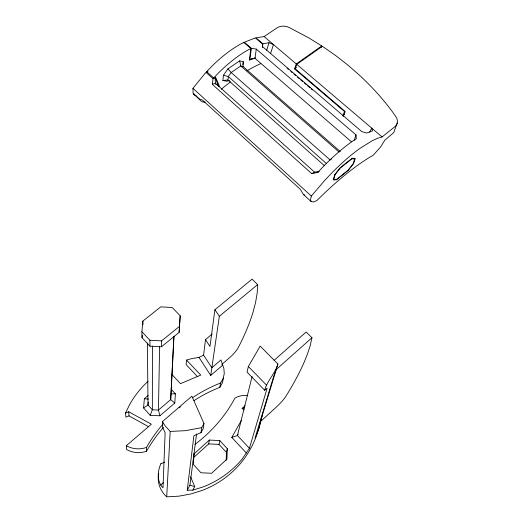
<?xml version="1.0" encoding="UTF-8"?>
<svg xmlns="http://www.w3.org/2000/svg" width="523" height="523" viewBox="0 0 523 523"><rect width="100%" height="100%" fill="white"/><g stroke="black" fill="none" stroke-linecap="round" stroke-linejoin="round"><path stroke-width="0.78" d="M152.454 345.965L152.343 409.79L150.219 415.327L159.888 415.778L174.787 403.05L175.401 393.845L171.531 389.661M159.607 346.363L158.443 410.078L159.888 415.778M161.444 346.788L161.574 340.878L179.481 326.359L180.193 315.787L172.204 307.504L160.777 306.857L142.877 321.057L141.903 331.719L142.034 337.734L149.944 346.193L161.444 346.788L179.114 332.399L180.193 315.787M260.657 420.832L277.896 363.995L260.179 346.108L248.36 366.499L247.052 372.101L264.684 390.263L267.161 388.066L249.425 448.309L242.11 459.109A93.558 89.786 -10 0 1 203.264 486.848L192.837 490.149L187.227 490.208L193.909 435.692L200.995 432.639L203.251 428.533L203.983 423.519L191.895 396.192L162.516 421.525L162.365 426.585L165.124 432.802L162.993 487.828C156.704 481.761 157.41 471.079 160.907 463.711M227.309 448.662L226.93 459.135L211.58 473.256L200.924 472.772L193.405 464.444L194.013 453.899L209.357 440.065L219.817 440.575L227.309 448.662L226.452 452.415L226.158 460.397M173.865 336.276L170.701 399.657L158.443 410.078L152.343 409.79L148.009 405.011L147.401 342.99M174.787 403.05L170.701 399.657L174.002 336.191M274.098 360.347L306.138 332.007L311.97 337.727L310.231 345.507L307.57 353.77L304.007 362.576A492.025 90.27 -41.4 0 1 288.585 391.936L286.068 396.003A12.814 2.105 -45.5 0 1 276.406 407.005L260.421 421.61C257.493 436.679 250.772 450.865 241.077 462.757A92.538 88.988 -11 0 1 202.663 490.247L191.052 493.934L179.003 496.15L166.719 496.85L170.184 431.423L164.915 425.598L162.516 421.525M340.29 151.592L243.032 66.473L243.28 61.707L239.697 60.851L227.923 68.853L223.439 75.234L222.903 80.516L226.603 81.209L229.538 80.562M193.255 462.437L193.536 457.618L208.703 443.903L209.357 440.065M207.435 71.834L205.245 73.161L192.941 88.341L193.098 93.166L200.008 99.468L202.087 99.782L300.215 189.215L303.51 194.589L311.205 201.61L313.382 201.983L316.768 200.669A112.34 27.856 -47.2 0 1 373.121 155.311L380.613 146.983L384.732 140.262L393.453 132.842A10.702 8.407 17.7 0 0 394.355 130.828L397.238 123.088M179.114 332.399L179.481 326.359M212.266 333.942L205.493 339.61L203.597 355.13L199.008 357.412L192.157 358.484L186.508 360.072L186.129 364.609L197.504 376.652M148.257 402.076L148.009 405.011L143.57 407.96L150.219 415.327M143.57 407.96L144.368 398.689L148.087 395.558M142.034 337.734L142.256 335.295M319.069 171.668L317.736 172.4L311.747 173.662L212.351 84.36L213.031 78.666L215.169 77.842L218.817 86.55M324.286 165.595L227.956 79.96L228.335 76.535L231.159 72.527L240.776 65.957L243.032 66.473M243.783 42.925L243.842 42.448L250.896 48.534L249.314 60.223L255.244 57.805M242.894 64.747L243.28 61.707M187.227 490.208L189.914 485.213L196.556 433.966M193.726 456.128L194.013 453.899M221.765 364.466L231.454 356.032A12.5 2.896 -45.1 0 0 238.396 347.279L240.587 343.036A472.923 121.918 -39.2 0 0 253.125 311.878L255.597 302.327L257.159 293.246L257.708 284.715L252.151 279.119L214.907 309.714L209.978 346.403L205.493 339.61M351.449 141.792L254.982 58.282L249.857 59.55L251.393 48.279L244.339 42.2L255.446 37.937L262.454 43.925L262.539 46.606L361.844 131.652L366.643 133.019L372.553 130.855L371.683 128.089L369.728 132.247M200.995 432.639L201.695 427.67L203.983 423.519M254.982 58.282L256.29 49.103L251.393 48.279M199.008 357.412L210.73 375.429L219.346 316.278L257.695 284.538M262.337 47.665L262.919 43.808L255.91 37.819L264.115 36.59L277.066 27.843A10.238 7.695 9.9 0 1 289.297 27.569L308.975 37.996L321.763 45.932L321.429 47.384M223.471 378.051L222.347 382.96L219.823 387.347A159.293 150.709 70.6 0 0 194.02 400.644M219.823 387.347L220.575 383.013L223.125 378.587L224.256 373.638L223.896 368.552L220.935 359.955L211.841 367.741L203.597 355.13M158.691 473.655C156.9 482.128 160.247 491.169 166.719 496.85M226.452 452.415L219.052 444.406L219.817 440.575M252.093 376.527L237.422 435.502L249.425 448.309M262.062 416.19L258.852 428.677L255.047 438.078L273.666 376.442L276.196 369.611M343.206 116.322L345.272 111.523L295.201 68.794L296.77 64.368L322.331 46.279L335.799 55.654L348.396 65.512L360.38 76.064A300.542 259.938 -1.8 0 1 392.257 111.53L395.682 116.446A10.833 8.453 17.6 0 1 394.78 126.795L382.078 136.934L377.567 138.314L372.363 140.661L360.223 148.192A76.763 20.22 -47.8 0 0 331.961 172.767L324.816 180.291L311.348 196.06L310.485 199.577L311.205 201.61M264.684 390.263C267.076 380.685 275.209 373.644 277.896 363.995M266.691 50.188L269.044 42.709L273.464 44.54L270.672 53.254M354.274 140.295L355.986 134.875L256.29 49.103M344.605 114.432L342.696 115.884L344.546 111.582L294.534 68.879L296.28 63.95L321.763 45.932M148.571 426.676L129.011 415.903L125.86 417.145L125.572 413.026L129.534 404.756A95.278 94.421 18.6 0 1 148.094 381.26M192.837 490.149L194.733 486.599L190.594 476.826M238.181 434.155L237.422 435.502L231.787 437.411L246.464 453.14M231.787 437.411L241.391 420.394M317.736 172.4L324.064 165.745A76.482 20.907 -47.9 0 1 352.319 141.354L356.32 138.739L355.986 134.875M217.771 84.955L219.49 86.498L215.62 77.201L213.737 77.927L206.703 71.638L212.005 66.107A72.547 30.053 -48.5 0 1 240.149 44.318L243.842 42.448M213.737 77.927L219.052 72.377A72.795 29.51 -48.4 0 1 247.216 50.424L250.896 48.534M244.078 409.855L242.103 408.411L245.091 405.724M160.594 485.115L163.627 482.389M276.203 369.558L311.97 337.727M210.73 375.429L222.726 365.119M163.411 427.383A159.293 150.709 70.6 0 0 146.525 451.238C140.046 453.539 132.587 452.97 126.618 449.512L126.331 445.694L151.356 424.212L128.756 411.778L125.572 413.026M331.412 159.005L330.15 159.999L231.159 72.527L227.923 68.853M294.534 68.879L296.502 67.487M311.747 173.662L314.565 172.126L319.004 171.42M249.857 59.55L252.766 58.367M212.351 84.36L215.352 83.183L314.565 172.126M206.703 71.638L207.964 71.167M201.695 427.67L185.299 430.684L170.184 431.423M163.039 423.95A161.025 152.409 69.6 0 0 146.466 447.44C139.909 449.767 132.365 449.185 126.331 445.694M262.919 43.808L269.044 42.709M242.103 408.411L244.431 407.848M222.903 80.516L227.956 79.96M205.062 102.103L202.839 102.011L201.139 101.174L193.235 93.493L194.262 94.898L195.988 95.755M171.106 393.839L175.401 393.845M208.703 443.903L219.052 444.406M141.903 331.719L149.918 340.27L161.574 340.878M247.824 395.623C243.404 394.976 238.789 395.8 234.938 398.088A143.256 130.639 -13.3 0 1 195.059 444.334M144.368 398.689L148.499 399.147M304.844 195.053L303.51 194.589M223.439 75.234L228.335 76.535L326.404 163.522M189.914 485.213L194.733 486.599M264.115 36.59L296.28 63.95M296.77 64.368L382.078 136.934M287.114 68.265L288.35 69.324M290.821 71.442L292.05 72.494M293.906 74.083L295.757 75.672M297.613 77.26L299.463 78.849M300.699 79.908L302.549 81.49M304.406 83.079L306.256 84.667M307.491 85.726L309.962 87.844M311.198 88.897L312.434 89.956M339.022 152.01L240.776 65.957L239.697 60.851M205.997 72.37L213.031 78.666M192.941 88.341L311.348 196.06M248.36 366.499L266.253 384.863M186.508 360.072L200.747 375.109L180.481 383.647L171.74 374.272M214.907 309.714L219.346 316.278M215.966 84.628L215.352 83.183L215.169 77.842M128.756 411.778L129.011 415.903M142.877 321.057L142.949 324.881M146.466 447.446L146.525 451.238M149.918 340.27L149.944 346.193M164.588 462.175A143.256 130.639 -13.3 0 1 160.921 463.738M179.212 407.822A161.025 152.409 69.6 0 1 180.37 406.848M192.372 397.813A161.025 152.409 69.6 0 1 220.575 383.006M221.242 89.263A106.862 40.892 -47.4 0 1 230.558 81.869M246.967 70.808A106.862 40.892 -47.4 0 1 260.631 63.688M334.727 174.767L333.171 179.905L336.439 179.847L348.24 170.4L353.568 163.581L355.274 158.384L352.162 158.24L340.146 167.798L334.727 174.767M335.184 174.525L333.733 179.33L336.773 179.278L348.168 170.158L353.13 163.81L354.718 158.953L351.822 158.822L340.231 168.046L335.184 174.525"/></g></svg>
